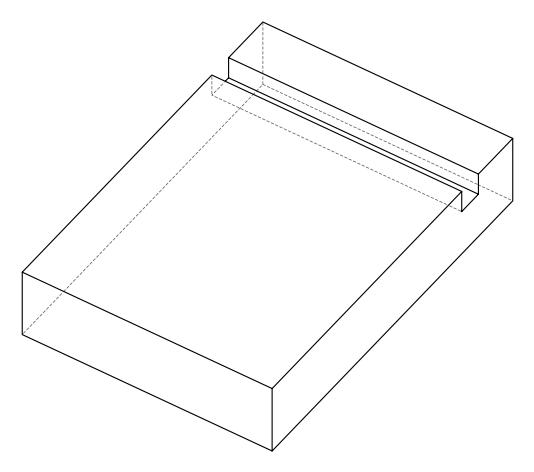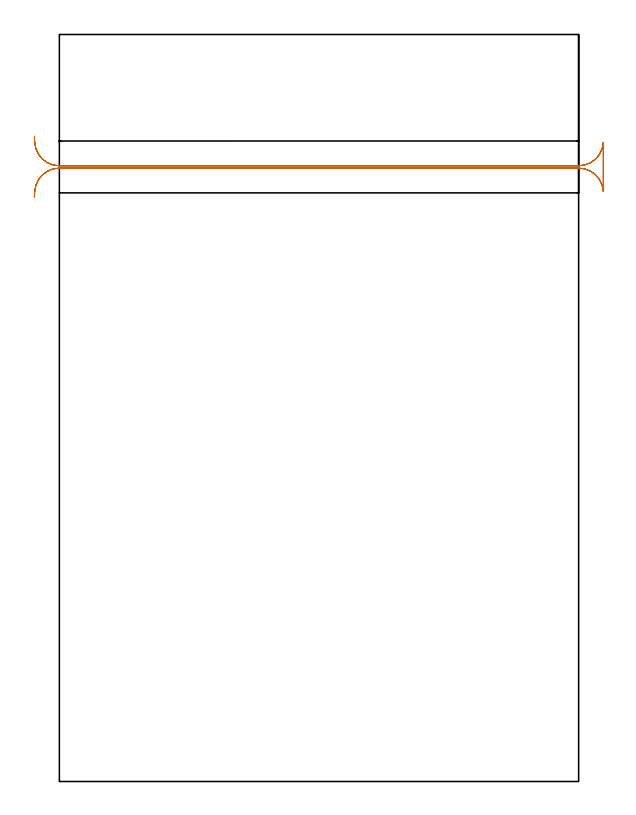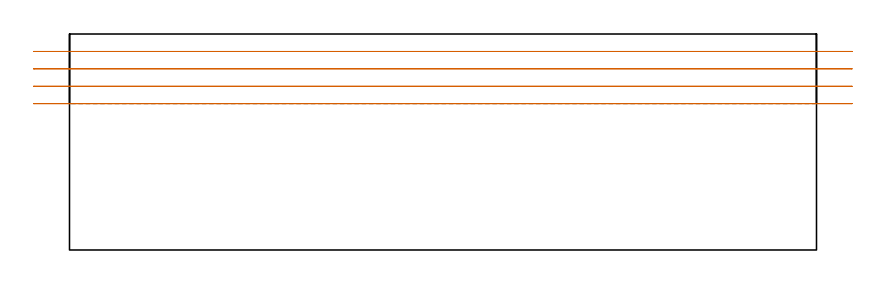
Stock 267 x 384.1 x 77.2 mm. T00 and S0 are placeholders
(PLAN: 1 operations, 0 tool changes, 5.2 min)
(1 MILL_RECTANGULAR_SLOT | SLOT_RECTANGULAR | UGT0201_109 | Follow Part, ap 6.35, ae 75% | 5.19 min | 176944 mm3)
(TOOL UGT0201_109 | End Mill 25.4 mm | D25.4 FL25 Z2)
(OP 1 MILL_RECTANGULAR_SLOT)
G17 G21 G94 G90
T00 M6
G54
G17 G0 G90 X-12.876 Y300.579 S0 M3
G43 Z87.2 H0
Z70.975
G94 G1 X-12.67 Y303.572 F250.
G2 X0. Y315.4 R12.7 F500.
G1 X267.
G2 X279.67 Y303.572 R12.7
G1 X279.7
Y328.428
X279.67
G2 X267. Y316.6 R12.7
G1 X0.
G2 X-12.67 Y328.428 R12.7
G1 X-12.876 Y331.421 F250.
G0 Y300.579 Z64.75
G1 X-12.67 Y303.572
G2 X0. Y315.4 R12.7 F500.
G1 X267.
G2 X279.67 Y303.572 R12.7
G1 X279.7
Y328.428
X279.67
G2 X267. Y316.6 R12.7
G1 X0.
G2 X-12.67 Y328.428 R12.7
G1 X-12.876 Y331.421 F250.
G0 Y300.579 Z58.525
G1 X-12.67 Y303.572
G2 X0. Y315.4 R12.7 F500.
G1 X267.
G2 X279.67 Y303.572 R12.7
G1 X279.7
Y328.428
X279.67
G2 X267. Y316.6 R12.7
G1 X0.
G2 X-12.67 Y328.428 R12.7
G1 X-12.876 Y331.421 F250.
G0 Y300.579 Z52.3
G1 X-12.67 Y303.572
G2 X0. Y315.4 R12.7 F500.
G1 X267.
G2 X279.67 Y303.572 R12.7
G1 X279.7
Y328.428
X279.67
G2 X267. Y316.6 R12.7
G1 X0.
G2 X-12.67 Y328.428 R12.7
G1 X-12.876 Y331.421 F250.
G0 Z87.2
M5
M2
